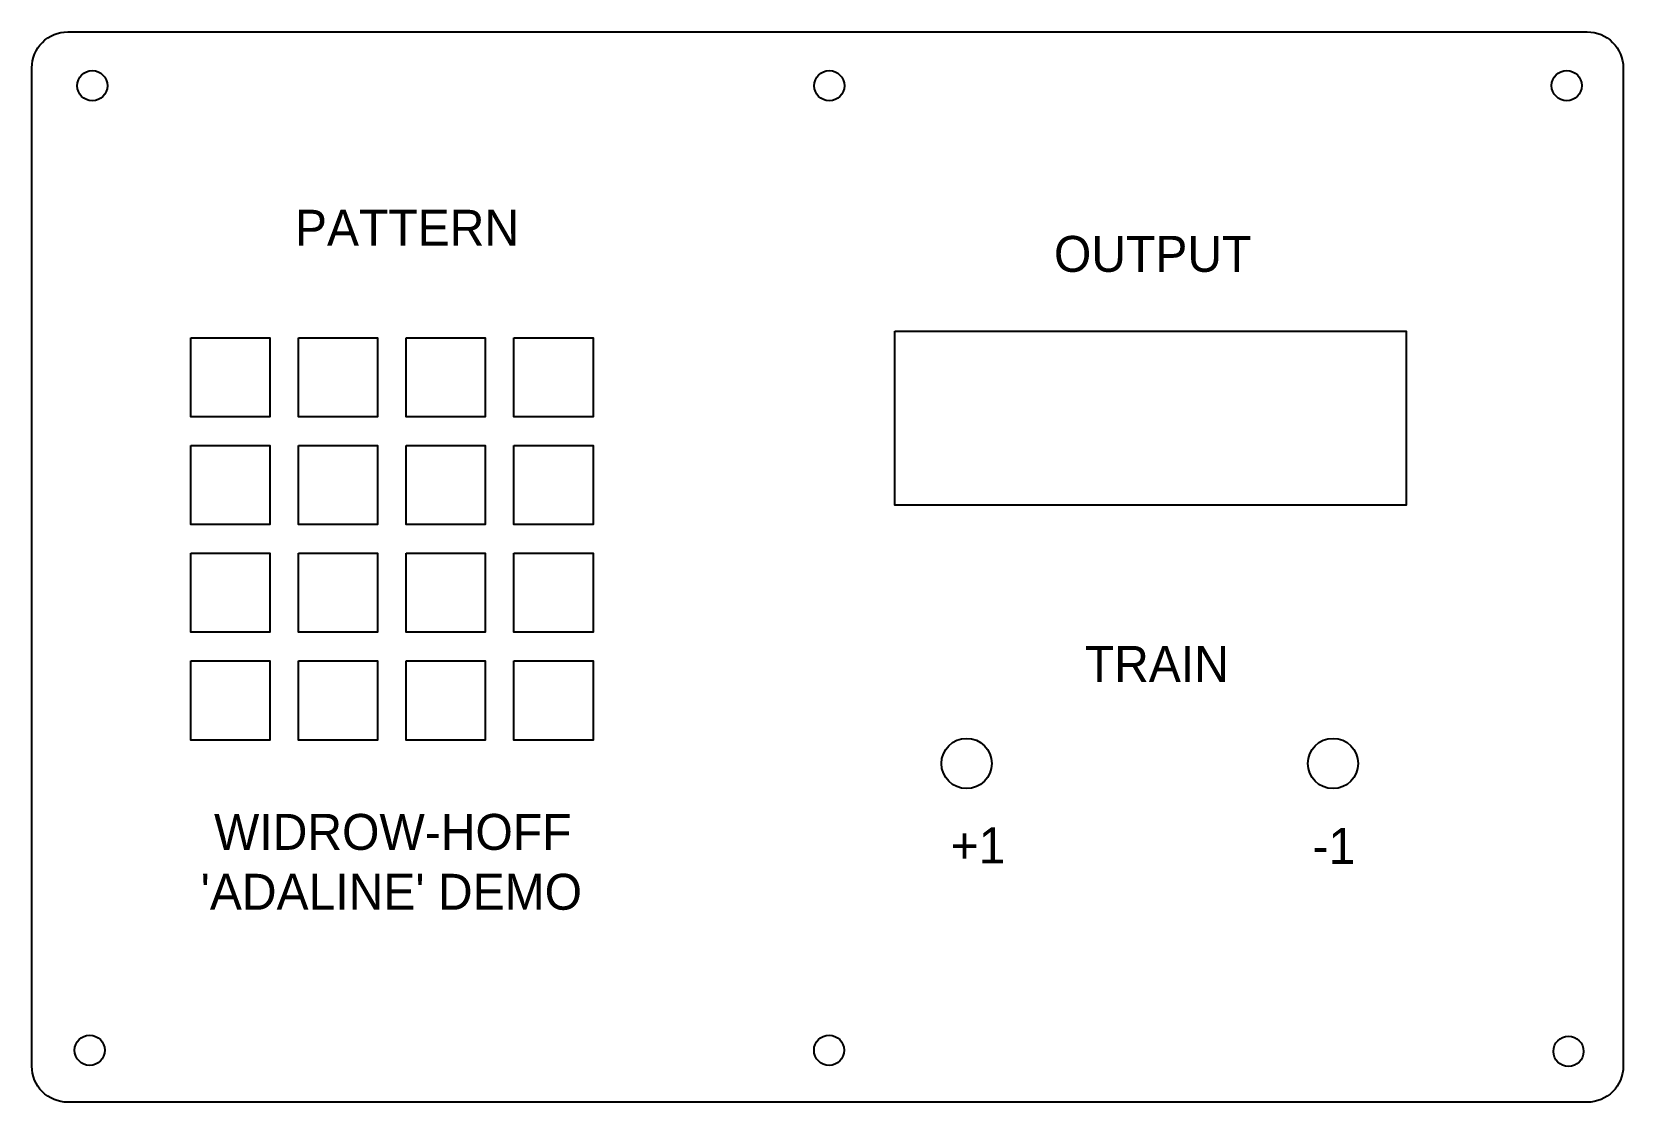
# Model space of a CAD drawing. Header units: millimetres. Extents: x 1250 to 1471, y 751 to 900.
import ezdxf

# ---------------------------------------------------------------- set-up
doc = ezdxf.new("R2010")
doc.units = ezdxf.units.MM
doc.styles.get("Standard").update_dxf_attribs({"font": 'arial.ttf'})

msp = doc.modelspace()

# ---------------------------------------------------------------- linework, layer by layer
msp.add_line((1250, 769.8), (1250, 769.8))
msp.add_lwpolyline([(1254.89, 899.88), (1466.39, 899.88, -0.414214), (1471.39, 894.88), (1471.39, 755.88, -0.414214), (1466.39, 750.88), (1254.89, 750.88, -0.414214), (1249.89, 755.88), (1249.89, 894.88, -0.414214)], format="xyb", close=True)
for points in [[(1272, 857.3), (1283, 857.3), (1283, 846.3), (1272, 846.3)], [(1287, 857.3), (1298, 857.3), (1298, 846.3), (1287, 846.3)], [(1302, 857.3), (1313, 857.3), (1313, 846.3), (1302, 846.3)], [(1317, 857.3), (1328, 857.3), (1328, 846.3), (1317, 846.3)], [(1370, 858.2), (1441.2, 858.2), (1441.2, 834), (1370, 834)], [(1272, 842.3), (1283, 842.3), (1283, 831.3), (1272, 831.3)], [(1287, 842.3), (1298, 842.3), (1298, 831.3), (1287, 831.3)], [(1302, 842.3), (1313, 842.3), (1313, 831.3), (1302, 831.3)], [(1317, 842.3), (1328, 842.3), (1328, 831.3), (1317, 831.3)], [(1272, 827.3), (1283, 827.3), (1283, 816.3), (1272, 816.3)], [(1287, 827.3), (1298, 827.3), (1298, 816.3), (1287, 816.3)], [(1302, 827.3), (1313, 827.3), (1313, 816.3), (1302, 816.3)], [(1317, 827.3), (1328, 827.3), (1328, 816.3), (1317, 816.3)], [(1272, 812.3), (1283, 812.3), (1283, 801.3), (1272, 801.3)], [(1287, 812.3), (1298, 812.3), (1298, 801.3), (1287, 801.3)], [(1302, 812.3), (1313, 812.3), (1313, 801.3), (1302, 801.3)], [(1317, 812.3), (1328, 812.3), (1328, 801.3), (1317, 801.3)]]:
    msp.add_lwpolyline(points, close=True)
for centre, radius in [((1258.31, 892.38), 2.1), ((1360.89, 892.38), 2.1), ((1463.53, 892.39), 2.1), ((1380, 798.03), 3.5), ((1431, 798.03), 3.5), ((1257.94, 758.11), 2.1), ((1360.86, 758.11), 2.1), ((1463.78, 757.96), 2.1)]:
    msp.add_circle(centre, radius)

# ---------------------------------------------------------------- texts
at = {"char_height": 5, "attachment_point": 1}
for s, insert, width in [('{\\fBerlin Sans FB|b0|i0|c0|p34;PATTERN}', (1286.51, 875.11), 52.1207), ('{\\fBerlin Sans FB|b0|i0|c0|p34;OUTPUT}', (1392.16, 871.47), 59.5506), ('{\\fBerlin Sans FB|b0|i0|c0|p34;TRAIN}', (1396.45, 814.39), 32.2663), ("{\\fBerlin Sans FB|b0|i0|c0|p34; WIDROW-HOFF\\P'ADALINE' DEMO}", (1273.39, 791.01), 70.7192), ('\\pxi-3,l4,t4;{\\fBerlin Sans FB|b0|i0|c0|p34;+1}', (1372.76, 789.12), 11.332), ('{\\fBerlin Sans FB|b0|i0|c0|p34;-1}', (1428.15, 789.04), 10.8169)]:
    msp.add_mtext(s, dxfattribs=dict(at, insert=insert, width=width))

doc.saveas('drawing.dxf')
